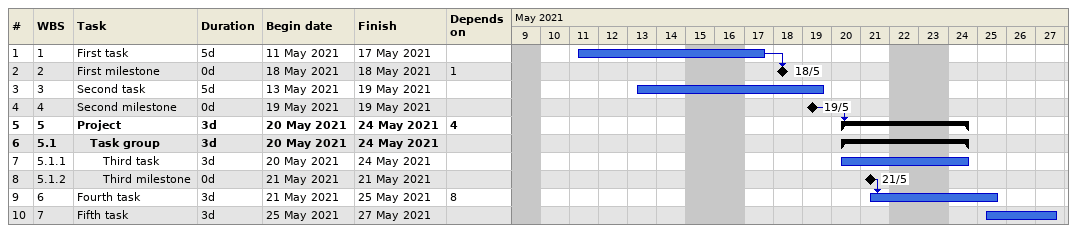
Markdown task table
| ID | WBS | Task | Duration | Start | Finish | Predecessors |
|---|---|---|---|---|---|---|
| 1 | 1 | First task | 5d | 2021-05-11 | 2021-05-17 |  |
| 2 | 2 | First milestone | 0d | 2021-05-18 | 2021-05-18 | 1 |
| 3 | 3 | Second task | 5d | 2021-05-13 | 2021-05-19 |  |
| 4 | 4 | Second milestone | 0d | 2021-05-19 | 2021-05-19 |  |
| 5 | 5 | **Project** | 3d | 2021-05-20 | 2021-05-24 | 4 |
| 6 | 5.1 | **Task group** | 3d | 2021-05-20 | 2021-05-24 |  |
| 7 | 5.1.1 | Third task | 3d | 2021-05-20 | 2021-05-24 |  |
| 8 | 5.1.2 | Third milestone | 0d | 2021-05-21 | 2021-05-21 |  |
| 9 | 6 | Fourth task | 3d | 2021-05-21 | 2021-05-25 | 8 |
| 10 | 7 | Fifth task | 3d | 2021-05-25 | 2021-05-27 |  |
